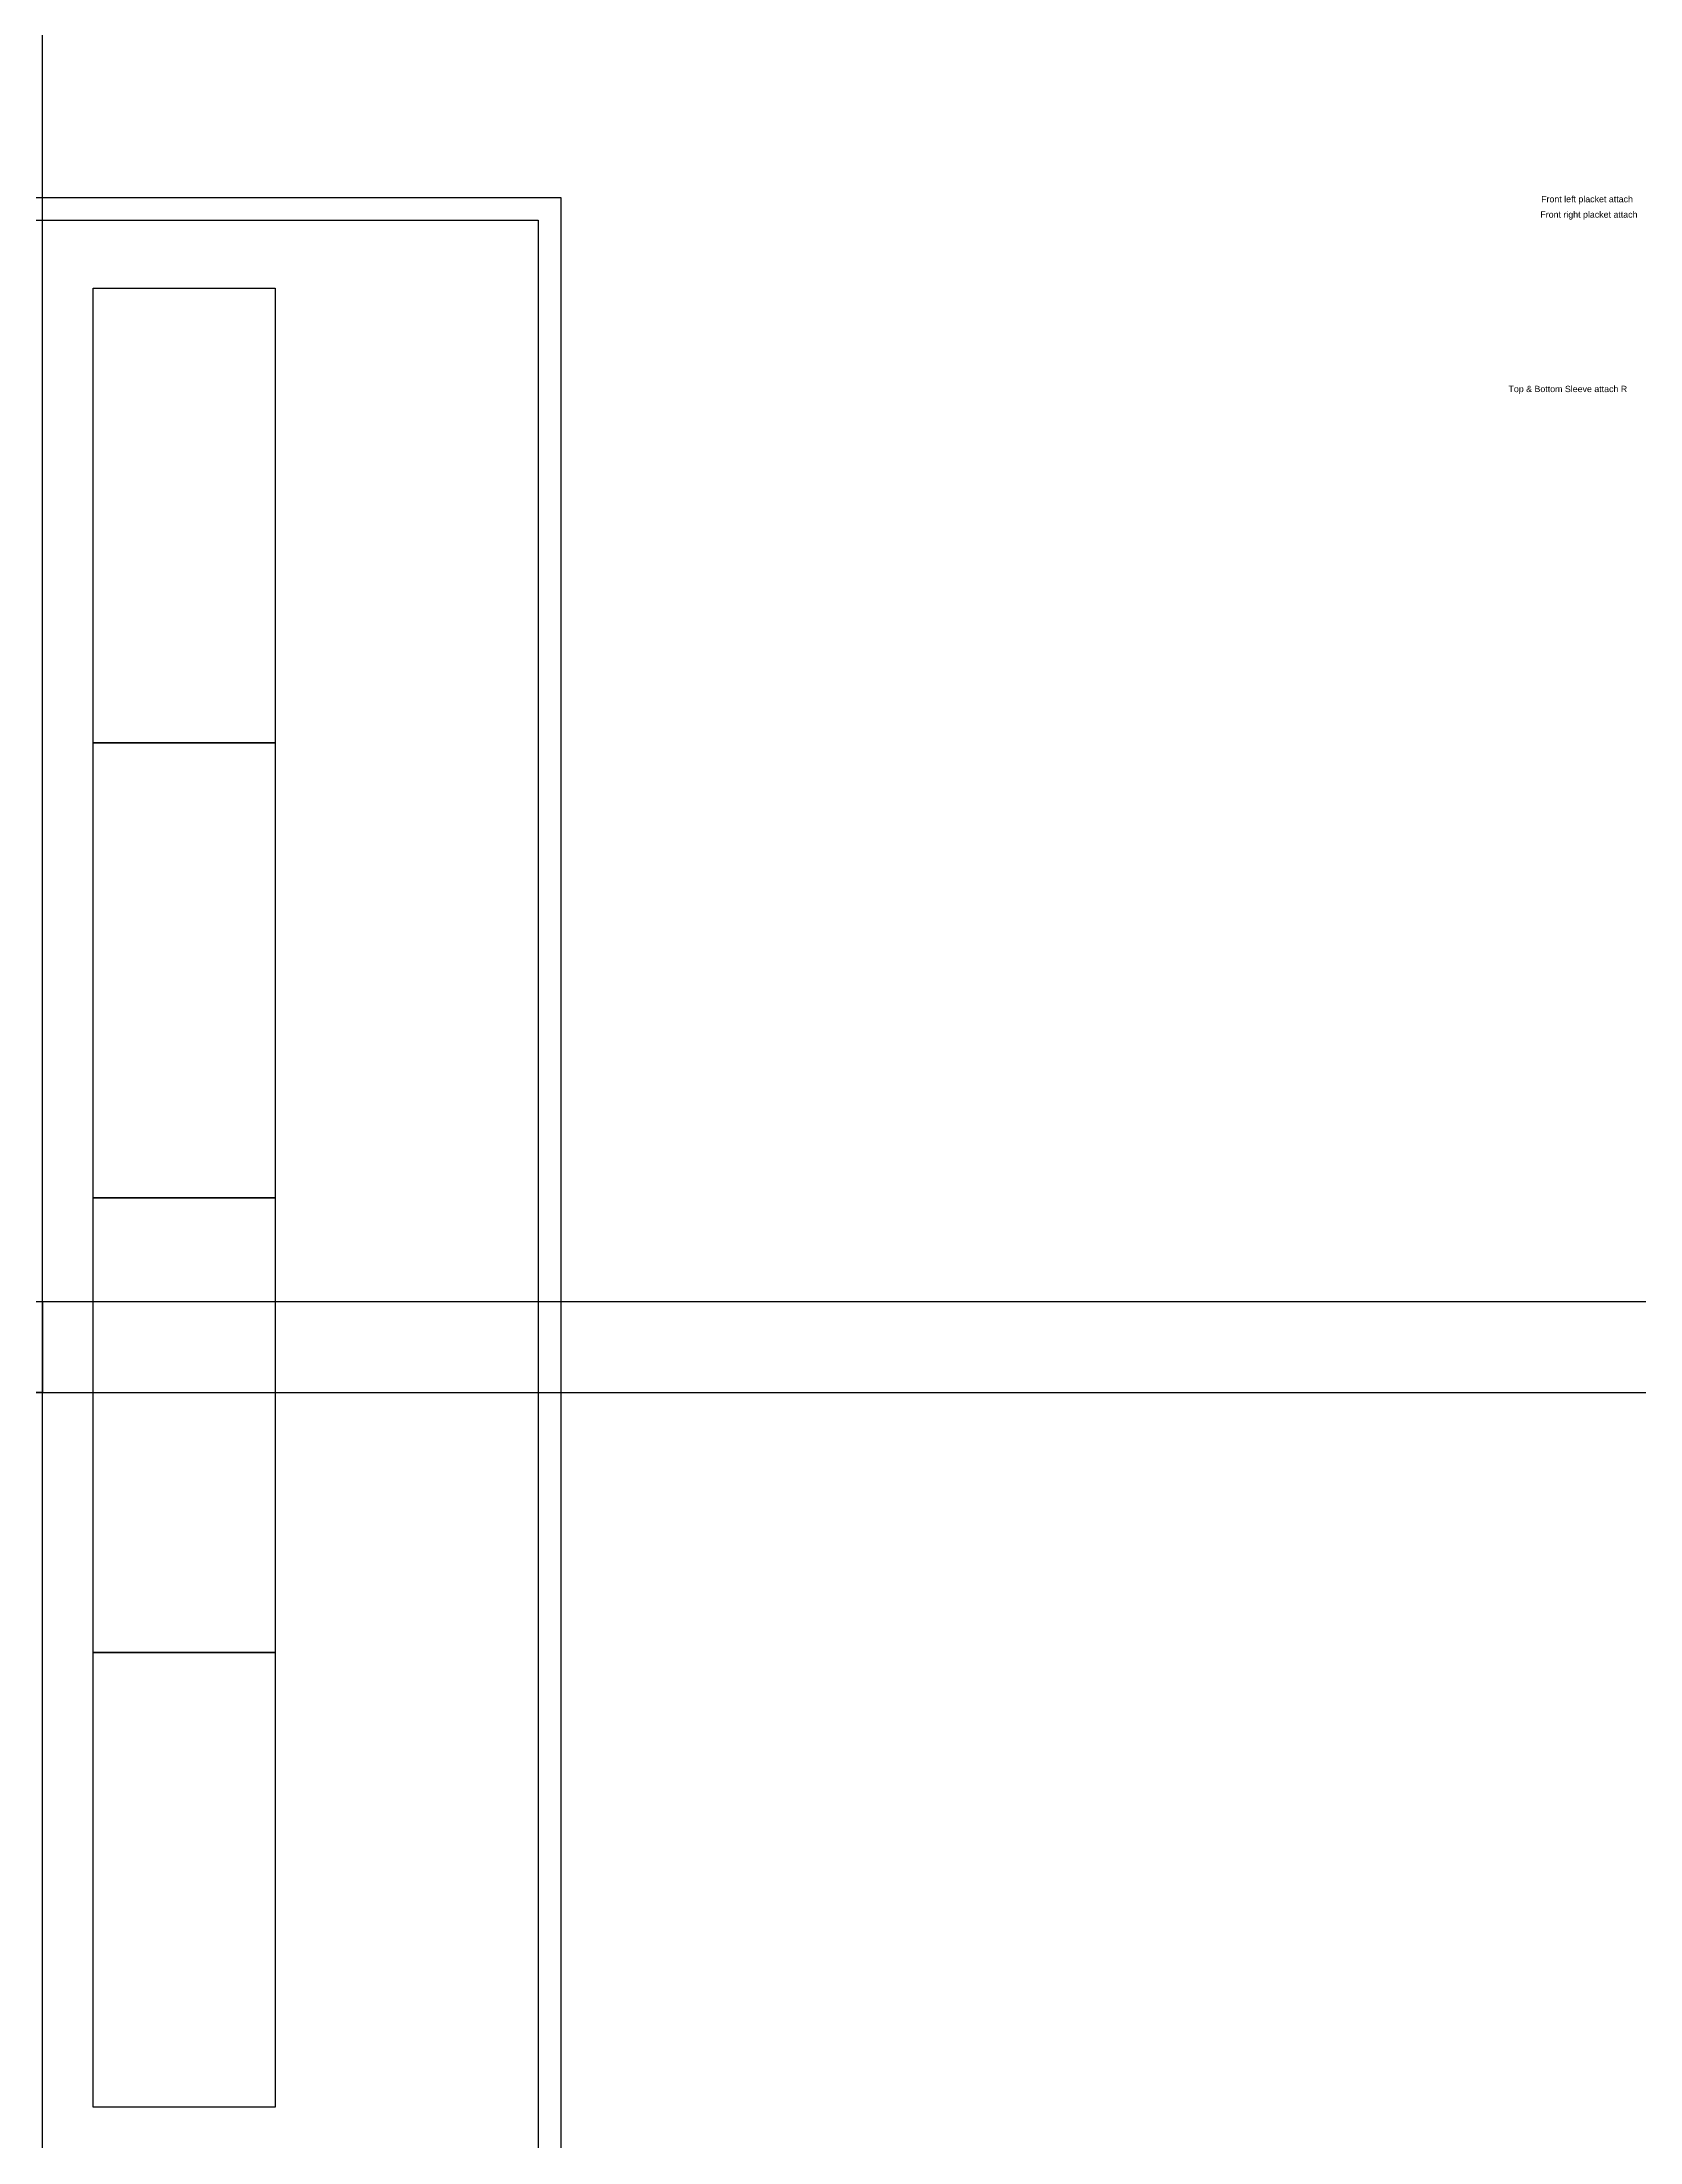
# Model space of a CAD drawing. Header units: feet. Extents: x 200 to 992, y 45 to 257.
# Drawn here: x 326.31 to 361.43, y 115.94 to 162.11 of the extents above; entities that cross this region are included whole.
import ezdxf

# ---------------------------------------------------------------- set-up
doc = ezdxf.new("R2010")
doc.units = ezdxf.units.FT
doc.header["$MEASUREMENT"] = 0
for name, color, linetype in [('beampillar', 80, 'Continuous'), ('inner walls', 1, 'Continuous'), ('prep side', 220, 'Continuous'), ('shank', 77, 'Continuous')]:
    doc.layers.add(name, color=color, linetype=linetype)
doc.styles.get("Standard").update_dxf_attribs({"font": 'arial.ttf'})

# ---------------------------------------------------------------- blocks, each defined once
blk = doc.blocks.new('sewing line')
at = {"layer": 'prep side', "linetype": 'ByBlock', "char_height": 0.1388878, "attachment_point": 1}
for s, insert, width in [('Front left placket attach', (-163.32859, 16.77991), 2.0870115), ('Front right placket attach', (-163.34598, 16.44111), 2.2115557), ('Top & Bottom Sleeve attach R', (-164.04625, 12.60592), 2.7330102)]:
    blk.add_mtext(s, dxfattribs=dict(at, insert=insert, width=width))
blk = doc.blocks.new('*U2114')
blk.add_lwpolyline([(-4.9998, 1.99992), (4.9998, 1.99992), (4.9998, -1.99992), (-4.9998, -1.99992)], close=True)
blk = doc.blocks.new('*U2115')
at = {"color": 0, "linetype": 'ByBlock', "lineweight": -2, "transparency": 16777216}
for p in [(0, 26.99892), (9.9996, 26.99892), (19.9992, 26.99892), (29.9988, 26.99892), (0, 17.99928), (9.9996, 17.99928), (19.9992, 17.99928), (29.9988, 17.99928), (0, 8.99964), (9.9996, 8.99964), (19.9992, 8.99964), (29.9988, 8.99964), (0, 0), (9.9996, 0), (19.9992, 0), (29.9988, 0)]:
    blk.add_blockref('*U2114', p, dxfattribs=at)

msp = doc.modelspace()

# ---------------------------------------------------------------- linework, layer by layer
at = {"layer": 'beampillar', "linetype": 'ByBlock'}
for p, q in [((326.3173, 89.8907), (326.3173, 254.41766)), ((199.8173, 134.41766), (453.29065, 134.41766)), ((199.8173, 132.41766), (453.29065, 132.41766))]:
    msp.add_line(p, q, dxfattribs=at)
msp.add_lwpolyline([(324.3173, 134.41766), (326.3173, 134.41766), (326.3173, 132.41766), (324.3173, 132.41766)], close=True, dxfattribs=at)
at = {"layer": 'inner walls', "linetype": 'ByBlock'}
for points in [[(294.82086, 158.69458), (337.7133, 158.69458), (337.7133, 109.84534), (294.82086, 109.84534)], [(295.32086, 158.19458), (337.2133, 158.19458), (337.2133, 110.34534), (295.32086, 110.34534)]]:
    msp.add_lwpolyline(points, close=True, dxfattribs=at)

# ---------------------------------------------------------------- block references
at = {"rotation": 270}
msp.add_blockref('*U2115', (302.43538, 151.70043), dxfattribs=at)
at = {"layer": 'shank', "linetype": 'ByBlock'}
msp.add_blockref('sewing line', (522.59044, 141.94667), dxfattribs=at)

doc.saveas('drawing.dxf')
